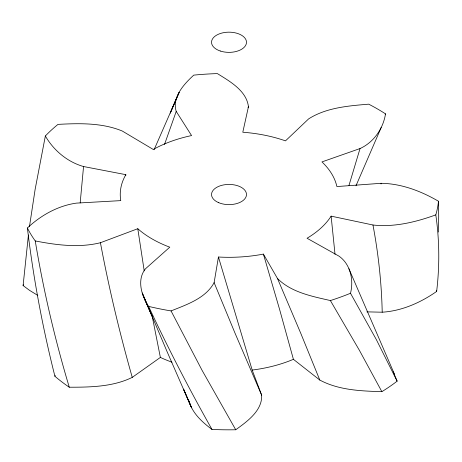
<?xml version="1.0" encoding="UTF-8"?>
<svg xmlns="http://www.w3.org/2000/svg" width="462" height="462" viewBox="0 0 462 462"><rect width="100%" height="100%" fill="white"/><g stroke="black" fill="none" stroke-linecap="round" stroke-linejoin="round"><path stroke-width="0.69" d="M438.328 232.08L438.698 216.545L438.467 201.241C421.119 191.112 401.397 183.587 381.098 183.298L336.89 186.561A108.761 62.792 0 0 0 321.95 161.908L360.037 148.55C373.689 142.394 383.275 128.523 385.51 113.866A209.783 121.113 0 0 0 368.711 104.169C348.342 105.873 326.311 107.611 308.639 118.878L285.493 140.864A108.761 62.792 0 0 0 242.798 132.236L248.446 106.716C246.552 90.685 229.753 81.295 217.365 73.591A209.783 121.113 0 0 0 193.757 75.127C184.176 83.917 171.737 97.251 176.218 111.411L191.563 135.568A108.761 62.792 0 0 0 153.263 149.463L122.222 131C102.062 122.69 79.377 123.233 57.993 124.382A209.783 121.113 0 0 0 45.351 135.995L35.135 189.345L29.447 226.75M381.046 183.951L381.098 183.298M125.751 175.716L125.831 174.671L83.553 166.534C67.469 162.012 53.621 150.381 45.351 135.995M80.174 202.928L83.553 166.534M37.803 295.414L29.551 290.355L23.1 285.556L28.425 234.979M366.909 311.862L382.213 312.208C401.871 310.972 420.668 302.616 436.648 291.435C439.697 265.997 439.495 240.234 435.805 214.876A209.783 121.113 0 0 0 438.467 201.241M125.831 174.671A108.761 62.792 0 0 0 120.767 200.623L76.415 203.118C57.969 205.723 40.841 215.332 27.397 227.985A209.783 121.113 0 0 0 35.245 240.933C56.52 245.103 79.077 248.019 100.421 242.729L137.792 228.719A108.761 62.792 0 0 0 169.779 247.187L145.513 268.763C136.55 279.637 141.528 295.894 148.62 306.393A209.783 121.113 0 0 0 171.05 310.92C186.584 304.649 205.723 298.354 214.12 282.623L218.445 257.016A108.761 62.792 0 0 0 263.398 254.094L277.489 278.499C291.251 292.394 312.041 296.321 330.382 300.56A209.783 121.113 0 0 0 350.502 293.26C353.875 280.243 350.519 264.195 339.033 256.173L307.051 238.253A108.761 62.792 0 0 0 331.121 216.141L372.961 225C394.294 227.379 415.864 222.101 435.805 214.876M360.037 148.55L348.96 185.499M164.507 144.473L176.218 111.411M171.956 362.168A108.761 62.792 0 0 1 160.378 357.421L132.253 377.379C112.901 386.861 90.39 387.225 69.271 387.22A209.783 121.113 0 0 1 54.92 376.287L55.249 375.444M176.75 97.644L170.27 113.086L179.158 92.429L154.083 149.734M355.977 185.788L381.19 127.518M248.077 107.554L248.446 106.716M385.169 114.495L385.51 113.866M188.958 400.797C192.14 413.063 202.183 422.124 211.977 429.429A209.783 121.113 0 0 0 235.73 429.764C246.945 421.639 262.393 410.758 261.671 395.201L252.183 370.062L218.445 257.016M393.249 371.875L397.129 381.15A209.783 121.113 0 0 1 381.86 391.666C360.966 391.043 338.6 390.182 319.796 380.047L293.41 359.315L279.51 309.124L263.398 254.094M235.73 429.764L202.044 370.276L171.05 310.92M330.382 300.56L359.361 350.248L381.86 391.666M211.977 429.429C189.31 389.241 168.064 348.238 148.62 306.393M350.502 293.26L376.403 339.726L397.129 381.15M261.671 395.201L235.019 333.148L214.12 282.623M144.86 299.798L152.062 316.112L142.256 293.012L167.152 351.813L191.626 407.859L183.553 389.096L189.951 404.123M394.531 374.376L348.902 268.717M277.489 278.499L300.86 333.535L319.796 380.047M69.271 387.22C54.897 339.224 43.445 290.367 35.245 240.933M132.253 377.379C119.635 332.998 108.934 288.08 100.421 242.729M54.92 376.287C42.579 327.506 33.322 277.962 27.397 227.985M160.378 357.421L152.119 315.817M372.961 225C378.39 253.765 381.56 282.935 382.213 312.208M144.219 270.882L137.792 228.719M331.121 216.141L335.025 254.348M23.1 285.556A209.783 121.113 0 0 1 23.389 284.719M436.428 290.586A209.783 121.113 0 0 1 436.648 291.435M293.41 359.315A108.761 62.792 0 0 1 252.183 370.062M218.751 202.697A17.481 10.095 0 0 0 246.402 195.565A17.481 10.095 0 0 0 221.881 185.308A17.481 10.095 0 0 0 218.751 202.697M220.27 51.011A17.481 10.095 0 0 0 246.494 42.267A17.481 10.095 0 0 0 220.27 33.524A17.481 10.095 0 0 0 220.27 51.011"/></g></svg>
